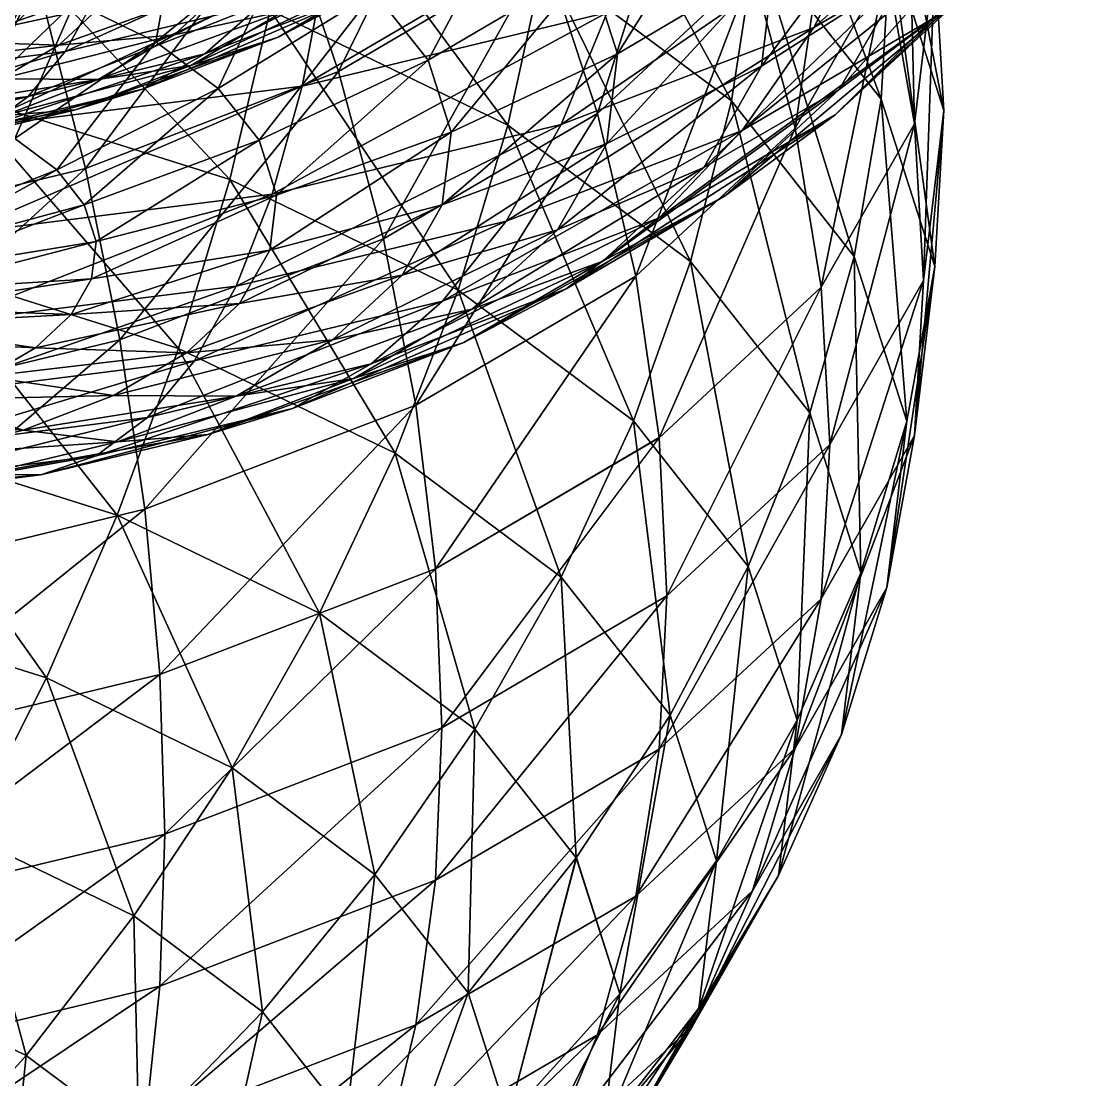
# Model space of a CAD drawing. Header units: metres. Extents: x -186 to 203, y -200 to 189.
# Drawn here: x 97.3 to 173.4, y -145.2 to -69.7 of the extents above; entities that cross this region are included whole.
import ezdxf

# ---------------------------------------------------------------- set-up
doc = ezdxf.new("R2010")
doc.units = ezdxf.units.M

msp = doc.modelspace()

# ---------------------------------------------------------------- linework, layer by layer
for points in [[(158.54153, -75.27617, -566.7114), (150.23389, -52.73645, -551.852), (149.64133, -63.986443, -546.0457), (149.64143, -63.986343, -546.0456)], [(158.54153, -75.27617, -566.7114), (159.1831, -64.08836, -572.63153), (150.23389, -52.73645, -551.852), (150.234, -52.73635, -551.85187)], [(153.72917, -70.17055, -757.24335), (157.98651, -61.80892, -766.7129), (173.39113, -52.78441, -750.1936), (173.39124, -52.78431, -750.1935)], [(153.72917, -70.17055, -757.24335), (173.39113, -52.78441, -750.1936), (168.33247, -61.615463, -741.5834), (168.33258, -61.615364, -741.58325)], [(163.01381, -76.08425, -594.58984), (162.35126, -64.99217, -600.6851), (158.54153, -53.061996, -578.8471), (158.54164, -53.061897, -578.847)], [(163.01381, -76.08425, -594.58984), (158.54153, -53.061996, -578.8471), (159.1831, -64.08836, -572.63153), (159.18321, -64.088264, -572.6314)], [(119.87788, -73.295204, -692.208), (115.83038, -61.424522, -694.033), (129.71387, -53.291138, -679.14496), (129.71397, -53.29104, -679.14484)], [(119.87788, -73.295204, -692.208), (129.71387, -53.291138, -679.14496), (134.52316, -64.71552, -676.503), (134.52327, -64.71542, -676.50287)], [(147.87018, -75.39897, -540.8263), (136.03963, -53.83058, -527.45557), (134.49243, -65.410324, -522.5422), (134.49254, -65.410225, -522.54205)], [(147.87018, -75.39897, -540.8263), (149.64133, -63.986443, -546.0457), (136.03963, -53.83058, -527.45557), (136.03973, -53.830482, -527.45544)], [(160.90396, -77.04138, -622.7411), (158.94739, -65.90245, -628.46136), (160.37083, -54.05162, -606.76855), (160.37094, -54.05152, -606.76843)], [(160.90396, -77.04138, -622.7411), (160.37083, -54.05162, -606.76855), (162.35126, -64.99217, -600.6851), (162.35136, -64.99207, -600.685)], [(138.3195, -76.29447, -673.01855), (134.52316, -64.71552, -676.503), (145.12769, -54.863518, -658.469), (145.12779, -54.86342, -658.4689)], [(138.3195, -76.29447, -673.01855), (145.12769, -54.863518, -658.469), (149.35947, -66.03793, -654.2441), (149.35957, -66.037834, -654.24396)], [(152.41571, -77.35243, -649.4204), (149.35947, -66.03793, -654.2441), (155.71024, -54.905075, -633.8655), (155.71034, -54.904976, -633.86536)], [(152.41571, -77.35243, -649.4204), (155.71024, -54.905075, -633.8655), (158.94739, -65.90245, -628.46136), (158.9475, -65.90235, -628.46124)], [(79.13965, -72.71924, -714.7079), (94.99356, -55.88363, -706.06116), (98.72308, -67.99629, -706.06256), (98.72318, -67.99619, -706.06244)], [(131.93259, -77.13703, -518.4731), (117.07525, -56.97342, -507.09854), (114.997795, -68.93381, -503.45718), (114.997894, -68.93371, -503.4571)], [(131.93259, -77.13703, -518.4731), (134.49243, -65.410324, -522.5422), (117.07525, -56.97342, -507.09854), (117.07535, -56.97332, -507.09845)], [(95.97917, -71.89639, -582.77155), (98.918495, -65.31778, -586.91364), (99.8261, -57.76157, -573.0821), (99.8262, -57.76147, -573.082)], [(95.97917, -71.89639, -582.77155), (99.8261, -57.76157, -573.0821), (96.850975, -64.638214, -569.48553), (96.851074, -64.638115, -569.4854)], [(150.01833, -72.92259, -680.19073), (160.24237, -66.36248, -685.68146), (161.2666, -57.83525, -670.0725), (161.26671, -57.83515, -670.0724)], [(150.01833, -72.92259, -680.19073), (161.2666, -57.83525, -670.0725), (150.91806, -65.432014, -666.4793), (150.91817, -65.431915, -666.4792)], [(94.75383, -72.6184, -600.27734), (96.75804, -65.947754, -604.81177), (101.04133, -58.43917, -591.0674), (101.04143, -58.43907, -591.06726)], [(94.75383, -72.6184, -600.27734), (101.04133, -58.43917, -591.0674), (98.918495, -65.31778, -586.91364), (98.918594, -65.31768, -586.9135)], [(139.75027, -72.05662, -663.46136), (148.54968, -58.015434, -652.9034), (137.73561, -65.7477, -651.91296), (137.73572, -65.747604, -651.91284)], [(139.75027, -72.05662, -663.46136), (150.91806, -65.432014, -666.4793), (148.54968, -58.015434, -652.9034), (148.54979, -58.015335, -652.90326)], [(89.31211, -72.865295, -617.47424), (90.39884, -66.00357, -622.03613), (97.969406, -58.970222, -609.1617), (97.969505, -58.970123, -609.16156)], [(89.31211, -72.865295, -617.47424), (97.969406, -58.970222, -609.1617), (96.75804, -65.947754, -604.81177), (96.75814, -65.947655, -604.81165)], [(92.640465, -71.815994, -616.56635), (96.156006, -65.97421, -621.3193), (100.15642, -58.961548, -608.48267), (100.15652, -58.96145, -608.48254)], [(92.640465, -71.815994, -616.56635), (100.15642, -58.961548, -608.48267), (96.43278, -65.1681, -604.39746), (96.43288, -65.168, -604.39734)], [(155.54251, -74.60127, -700.76245), (164.32524, -67.97017, -708.28613), (169.54495, -58.820053, -691.537), (169.54506, -58.819954, -691.53687)], [(155.54251, -74.60127, -700.76245), (169.54495, -58.820053, -691.537), (160.24237, -66.36248, -685.68146), (160.24248, -66.36238, -685.68134)], [(89.20185, -72.43489, -633.14545), (91.691376, -66.40951, -638.30023), (98.931076, -59.683556, -625.98846), (98.931175, -59.683456, -625.98834)], [(89.20185, -72.43489, -633.14545), (98.931076, -59.683556, -625.98846), (96.156006, -65.97421, -621.3193), (96.156105, -65.97411, -621.31915)], [(106.85452, -71.2024, -639.30927), (108.94881, -59.588745, -628.0154), (101.06679, -68.39882, -634.1773), (101.06689, -68.39872, -634.1772)], [(106.85452, -71.2024, -639.30927), (116.56677, -63.2789, -634.77014), (108.94881, -59.588745, -628.0154), (108.948906, -59.588646, -628.01526)], [(117.27583, -74.34111, -789.6529), (118.96484, -65.561646, -799.5414), (141.58612, -60.10607, -789.55505), (141.58623, -60.105972, -789.55493)], [(117.27583, -74.34111, -789.6529), (141.58612, -60.10607, -789.55505), (139.0049, -69.100716, -780.0604), (139.005, -69.10062, -780.0603)], [(126.24667, -72.504395, -651.6573), (133.029, -59.77746, -640.9845), (122.41797, -67.647766, -642.7673), (122.41807, -67.64767, -642.76715)], [(126.24667, -72.504395, -651.6573), (137.73561, -65.7477, -651.91296), (133.029, -59.77746, -640.9845), (133.02911, -59.77736, -640.9844)], [(155.2515, -76.400024, -723.7169), (162.26376, -69.516174, -732.72546), (172.14183, -60.33909, -715.92694), (172.14194, -60.33899, -715.9268)], [(155.2515, -76.400024, -723.7169), (172.14183, -60.33909, -715.92694), (164.32524, -67.97017, -708.28613), (164.32535, -67.97007, -708.286)], [(101.83188, -80.22757, -704.89764), (98.72308, -67.99629, -706.06256), (115.83038, -61.424522, -694.033), (115.83048, -61.424423, -694.0329)], [(101.83188, -80.22757, -704.89764), (115.83038, -61.424522, -694.033), (119.87788, -73.295204, -692.208), (119.877975, -73.295105, -692.2079)], [(148.62177, -77.508095, -747.35455), (153.72917, -70.17055, -757.24335), (168.33247, -61.615463, -741.5834), (168.33258, -61.615364, -741.58325)], [(148.62177, -77.508095, -747.35455), (168.33247, -61.615463, -741.5834), (162.26376, -69.516174, -732.72546), (162.26387, -69.516075, -732.72534)], [(135.73492, -77.083046, -769.8966), (139.0049, -69.100716, -780.0604), (157.98651, -61.80892, -766.7129), (157.98662, -61.808823, -766.71277)], [(135.73492, -77.083046, -769.8966), (157.98651, -61.80892, -766.7129), (153.72917, -70.17055, -757.24335), (153.72928, -70.17045, -757.2432)], [(86.25153, -69.73932, -621.9874), (87.120804, -64.69917, -631.2108), (104.765495, -62.47924, -627.1473), (104.765594, -62.47914, -627.14716)], [(86.25153, -69.73932, -621.9874), (104.765495, -62.47924, -627.1473), (102.73471, -67.66553, -618.1914), (102.73481, -67.66543, -618.1913)], [(112.12132, -81.002525, -500.86923), (94.87558, -62.597855, -491.8593), (92.79275, -74.91647, -489.7288), (92.79285, -74.916374, -489.7287)], [(112.12132, -81.002525, -500.86923), (114.997795, -68.93381, -503.45718), (94.87558, -62.597855, -491.8593), (94.87568, -62.597755, -491.85922)], [(115.57666, -70.85181, -577.5287), (121.34228, -67.82, -585.82306), (130.2688, -62.59056, -576.2506), (130.2689, -62.59046, -576.2505)], [(115.57666, -70.85181, -577.5287), (130.2688, -62.59056, -576.2506), (123.418, -66.2581, -569.12), (123.4181, -66.258, -569.1199)], [(111.29995, -74.52163, -645.3851), (116.56677, -63.2789, -634.77014), (106.85452, -71.2024, -639.30927), (106.85462, -71.2023, -639.30914)], [(110.34297, -72.04539, -593.55756), (114.37231, -68.50932, -602.64), (126.588264, -63.81656, -594.0499), (126.58836, -63.81646, -594.0498)], [(110.34297, -72.04539, -593.55756), (126.588264, -63.81656, -594.0499), (121.34228, -67.82, -585.82306), (121.34238, -67.8199, -585.82294)], [(111.29995, -74.52163, -645.3851), (122.41797, -67.647766, -642.7673), (116.56677, -63.2789, -634.77014), (116.56687, -63.2788, -634.77)], [(100.38818, -71.881874, -608.8134), (102.73471, -67.66553, -618.1914), (117.95838, -63.994034, -611.47076), (117.95848, -63.993935, -611.47064)], [(100.38818, -71.881874, -608.8134), (117.95838, -63.994034, -611.47076), (114.37231, -68.50932, -602.64), (114.372406, -68.509224, -602.6399)], [(108.17033, -70.699814, -555.2823), (116.02485, -68.971085, -562.1049), (120.85471, -64.48397, -553.8913), (120.85481, -64.48387, -553.8912)], [(108.17033, -70.699814, -555.2823), (120.85471, -64.48397, -553.8913), (112.09929, -67.04966, -548.6007), (112.09939, -67.04956, -548.6006)], [(156.62384, -86.50282, -561.15173), (149.64133, -63.986443, -546.0457), (147.87018, -75.39897, -540.8263), (147.87029, -75.39887, -540.8262)], [(156.62384, -86.50282, -561.15173), (158.54153, -75.27617, -566.7114), (149.64133, -63.986443, -546.0457), (149.64143, -63.986343, -546.0456)], [(162.35126, -87.206345, -588.5495), (159.1831, -64.08836, -572.63153), (158.54153, -75.27617, -566.7114), (158.54164, -75.27607, -566.7113)], [(162.35126, -87.206345, -588.5495), (163.01381, -76.08425, -594.58984), (159.1831, -64.08836, -572.63153), (159.18321, -64.088264, -572.6314)], [(91.97876, -78.90906, -595.60815), (94.75383, -72.6184, -600.27734), (98.918495, -65.31778, -586.91364), (98.918594, -65.31768, -586.9135)], [(91.97876, -78.90906, -595.60815), (98.918495, -65.31778, -586.91364), (95.97917, -71.89639, -582.77155), (95.97927, -71.89629, -582.7714)], [(123.07286, -85.22644, -689.3684), (119.87788, -73.295204, -692.208), (134.52316, -64.71552, -676.503), (134.52327, -64.71542, -676.50287)], [(123.07286, -85.22644, -689.3684), (134.52316, -64.71552, -676.503), (138.3195, -76.29447, -673.01855), (138.31961, -76.29437, -673.01843)], [(144.93982, -86.84903, -536.2508), (134.49243, -65.410324, -522.5422), (131.93259, -77.13703, -518.4731), (131.9327, -77.13693, -518.47296)], [(144.93982, -86.84903, -536.2508), (147.87018, -75.39897, -540.8263), (134.49243, -65.410324, -522.5422), (134.49254, -65.410225, -522.54205)], [(138.98491, -78.42849, -675.125), (150.01833, -72.92259, -680.19073), (150.91806, -65.432014, -666.4793), (150.91817, -65.431915, -666.4792)], [(138.98491, -78.42849, -675.125), (150.91806, -65.432014, -666.4793), (139.75027, -72.05662, -663.46136), (139.75038, -72.05652, -663.46124)], [(161.55856, -88.19984, -616.7673), (160.90396, -77.04138, -622.7411), (162.35126, -64.99217, -600.6851), (162.35136, -64.99207, -600.685)], [(161.55856, -88.19984, -616.7673), (162.35126, -64.99217, -600.6851), (163.01381, -76.08425, -594.58984), (163.01392, -76.08415, -594.5897)], [(93.74904, -77.30109, -795.0711), (94.47202, -68.64316, -805.18207), (118.96484, -65.561646, -799.5414), (118.96494, -65.56155, -799.54126)], [(93.74904, -77.30109, -795.0711), (118.96484, -65.561646, -799.5414), (117.27583, -74.34111, -789.6529), (117.27593, -74.34101, -789.6528)], [(127.88554, -77.63653, -661.05164), (137.73561, -65.7477, -651.91296), (126.24667, -72.504395, -651.6573), (126.24677, -72.504295, -651.65717)], [(127.88554, -77.63653, -661.05164), (139.75027, -72.05662, -663.46136), (137.73561, -65.7477, -651.91296), (137.73572, -65.747604, -651.91284)], [(141.06126, -87.90112, -668.7297), (138.3195, -76.29447, -673.01855), (149.35947, -66.03793, -654.2441), (149.35957, -66.037834, -654.24396)], [(141.06126, -87.90112, -668.7297), (149.35947, -66.03793, -654.2441), (152.41571, -77.35243, -649.4204), (152.41582, -77.35233, -649.4203)], [(154.26294, -88.68304, -644.05096), (152.41571, -77.35243, -649.4204), (158.94739, -65.90245, -628.46136), (158.9475, -65.90235, -628.46124)], [(154.26294, -88.68304, -644.05096), (158.94739, -65.90245, -628.46136), (160.90396, -77.04138, -622.7411), (160.90407, -77.04128, -622.74097)], [(92.91167, -76.20427, -641.2684), (101.06679, -68.39882, -634.1773), (94.1897, -66.233406, -630.21356), (94.1898, -66.23331, -630.21344)], [(109.354614, -72.87872, -569.2578), (115.57666, -70.85181, -577.5287), (123.418, -66.2581, -569.12), (123.4181, -66.258, -569.1199)], [(109.354614, -72.87872, -569.2578), (123.418, -66.2581, -569.12), (116.02485, -68.971085, -562.1049), (116.02495, -68.970985, -562.1048)], [(145.88983, -80.159805, -693.43835), (155.54251, -74.60127, -700.76245), (160.24237, -66.36248, -685.68146), (160.24248, -66.36238, -685.68134)], [(145.88983, -80.159805, -693.43835), (160.24237, -66.36248, -685.68146), (150.01833, -72.92259, -680.19073), (150.01843, -72.92249, -680.1906)], [(85.24711, -73.78682, -612.30035), (86.25153, -69.73932, -621.9874), (102.73471, -67.66553, -618.1914), (102.73481, -67.66543, -618.1913)], [(85.24711, -73.78682, -612.30035), (102.73471, -67.66553, -618.1914), (100.38818, -71.881874, -608.8134), (100.38828, -71.881775, -608.8133)], [(99.94052, -71.42534, -548.72687), (108.17033, -70.699814, -555.2823), (112.09929, -67.04966, -548.6007), (112.09939, -67.04956, -548.6006)], [(99.94052, -71.42534, -548.72687), (112.09929, -67.04966, -548.6007), (102.92554, -68.652145, -543.6506), (102.92564, -68.65205, -543.65045)], [(114.20879, -78.21144, -652.1392), (122.41797, -67.647766, -642.7673), (111.29995, -74.52163, -645.3851), (111.30005, -74.52153, -645.38495)], [(114.20879, -78.21144, -652.1392), (126.24667, -72.504395, -651.6573), (122.41797, -67.647766, -642.7673), (122.41807, -67.64767, -642.76715)], [(81.17387, -85.20967, -714.0173), (79.13965, -72.71924, -714.7079), (98.72308, -67.99629, -706.06256), (98.72318, -67.99619, -706.06244)], [(98.72308, -67.99629, -706.06256), (98.72308, -67.99629, -706.06256), (79.13965, -72.71924, -714.7079), (79.13975, -72.71914, -714.70776)], [(81.17387, -85.20967, -714.0173), (98.72308, -67.99629, -706.06256), (101.83188, -80.22757, -704.89764), (101.83198, -80.22747, -704.8975)], [(96.80575, -78.090576, -644.7212), (101.06679, -68.39882, -634.1773), (92.91167, -76.20427, -641.2684), (92.911766, -76.20417, -641.26825)], [(96.80575, -78.090576, -644.7212), (106.85452, -71.2024, -639.30927), (101.06679, -68.39882, -634.1773), (101.06689, -68.39872, -634.1772)], [(105.914536, -74.563515, -584.32294), (110.34297, -72.04539, -593.55756), (121.34228, -67.82, -585.82306), (121.34238, -67.8199, -585.82294)], [(105.914536, -74.563515, -584.32294), (121.34228, -67.82, -585.82306), (115.57666, -70.85181, -577.5287), (115.57676, -70.85171, -577.52856)], [(147.37247, -82.19156, -714.6564), (155.2515, -76.400024, -723.7169), (164.32524, -67.97017, -708.28613), (164.32535, -67.97007, -708.286)], [(147.37247, -82.19156, -714.6564), (164.32524, -67.97017, -708.28613), (155.54251, -74.60127, -700.76245), (155.54262, -74.60117, -700.7623)], [(91.42556, -71.1397, -542.5104), (99.94052, -71.42534, -548.72687), (102.92554, -68.652145, -543.6506), (102.92564, -68.65205, -543.65045)], [(91.42556, -71.1397, -542.5104), (102.92554, -68.652145, -543.6506), (93.43393, -69.27385, -539.095), (93.43403, -69.27375, -539.09485)], [(97.75162, -75.08204, -599.1161), (100.38818, -71.881874, -608.8134), (114.37231, -68.50932, -602.64), (114.372406, -68.509224, -602.6399)], [(97.75162, -75.08204, -599.1161), (114.37231, -68.50932, -602.64), (110.34297, -72.04539, -593.55756), (110.34307, -72.04529, -593.55743)], [(114.37231, -68.50932, -602.64), (114.37231, -68.50932, -602.64), (100.38818, -71.881874, -608.8134), (100.38828, -71.881775, -608.8133)], [(102.74427, -73.87858, -561.10095), (109.354614, -72.87872, -569.2578), (116.02485, -68.971085, -562.1049), (116.02495, -68.970985, -562.1048)], [(102.74427, -73.87858, -561.10095), (116.02485, -68.971085, -562.1049), (108.17033, -70.699814, -555.2823), (108.170425, -70.699715, -555.28217)], [(128.38817, -88.88221, -515.2929), (114.997795, -68.93381, -503.45718), (112.12132, -81.002525, -500.86923), (112.12142, -81.002426, -500.86914)], [(128.38817, -88.88221, -515.2929), (131.93259, -77.13703, -518.4731), (114.997795, -68.93381, -503.45718), (114.997894, -68.93371, -503.4571)], [(115.13614, -82.05085, -778.9901), (117.27583, -74.34111, -789.6529), (139.0049, -69.100716, -780.0604), (139.005, -69.10062, -780.0603)], [(115.13614, -82.05085, -778.9901), (139.0049, -69.100716, -780.0604), (135.73492, -77.083046, -769.8966), (135.73503, -77.08295, -769.8965)], [(139.0049, -69.100716, -780.0604), (139.0049, -69.100716, -780.0604), (117.27583, -74.34111, -789.6529), (117.27593, -74.34101, -789.6528)], [(142.72025, -83.74123, -737.15485), (148.62177, -77.508095, -747.35455), (162.26376, -69.516174, -732.72546), (162.26387, -69.516075, -732.72534)], [(142.72025, -83.74123, -737.15485), (162.26376, -69.516174, -732.72546), (155.2515, -76.400024, -723.7169), (155.2516, -76.399925, -723.7168)], [(95.818085, -73.84039, -553.1476), (102.74427, -73.87858, -561.10095), (108.17033, -70.699814, -555.2823), (108.170425, -70.699715, -555.28217)], [(95.818085, -73.84039, -553.1476), (108.17033, -70.699814, -555.2823), (99.94052, -71.42534, -548.72687), (99.94062, -71.42524, -548.72675)], [(131.81203, -83.96556, -759.17487), (135.73492, -77.083046, -769.8966), (153.72917, -70.17055, -757.24335), (153.72928, -70.17045, -757.2432)], [(131.81203, -83.96556, -759.17487), (153.72917, -70.17055, -757.24335), (148.62177, -77.508095, -747.35455), (148.62187, -77.507996, -747.35443)], [(88.65192, -72.76459, -545.48474), (99.94052, -71.42534, -548.72687), (91.42556, -71.1397, -542.5104), (91.42566, -71.1396, -542.51025)], [(88.65192, -72.76459, -545.48474), (95.818085, -73.84039, -553.1476), (99.94052, -71.42534, -548.72687), (99.94062, -71.42524, -548.72675)], [(99.79671, -80.32381, -648.8091), (106.85452, -71.2024, -639.30927), (96.80575, -78.090576, -644.7212), (96.80585, -78.09048, -644.72107)], [(99.79671, -80.32381, -648.8091), (111.29995, -74.52163, -645.3851), (106.85452, -71.2024, -639.30927), (106.85462, -71.2023, -639.30914)], [(101.13551, -76.036095, -575.03735), (105.914536, -74.563515, -584.32294), (115.57666, -70.85181, -577.5287), (115.57676, -70.85171, -577.52856)], [(101.13551, -76.036095, -575.03735), (115.57666, -70.85181, -577.5287), (109.354614, -72.87872, -569.2578), (109.35471, -72.878624, -569.2577)], [(84.11852, -76.79726, -602.2558), (85.24711, -73.78682, -612.30035), (100.38818, -71.881874, -608.8134), (100.38828, -71.881775, -608.8133)], [(84.11852, -76.79726, -602.2558), (100.38818, -71.881874, -608.8134), (97.75162, -75.08204, -599.1161), (97.75172, -75.08194, -599.11597)], [(94.85388, -77.23101, -589.20575), (97.75162, -75.08204, -599.1161), (110.34297, -72.04539, -593.55756), (110.34307, -72.04529, -593.55743)], [(94.85388, -77.23101, -589.20575), (110.34297, -72.04539, -593.55756), (105.914536, -74.563515, -584.32294), (105.914635, -74.563416, -584.3228)], [(110.34297, -72.04539, -593.55756), (110.34297, -72.04539, -593.55756), (97.75162, -75.08204, -599.1161), (97.75172, -75.08194, -599.11597)], [(127.26295, -82.81987, -670.5397), (138.98491, -78.42849, -675.125), (139.75027, -72.05662, -663.46136), (139.75038, -72.05652, -663.46124)], [(127.26295, -82.81987, -670.5397), (139.75027, -72.05662, -663.46136), (127.88554, -77.63653, -661.05164), (127.885635, -77.63643, -661.0515)], [(96.05825, -76.447014, -565.8024), (101.13551, -76.036095, -575.03735), (109.354614, -72.87872, -569.2578), (109.35471, -72.878624, -569.2577)], [(96.05825, -76.447014, -565.8024), (109.354614, -72.87872, -569.2578), (102.74427, -73.87858, -561.10095), (102.74437, -73.87848, -561.1008)], [(115.45392, -82.11057, -659.2765), (126.24667, -72.504395, -651.6573), (114.20879, -78.21144, -652.1392), (114.20889, -78.21134, -652.1391)], [(115.45392, -82.11057, -659.2765), (127.88554, -77.63653, -661.05164), (126.24667, -72.504395, -651.6573), (126.24677, -72.504295, -651.65717)], [(135.473, -84.58484, -686.3941), (145.88983, -80.159805, -693.43835), (150.01833, -72.92259, -680.19073), (150.01843, -72.92249, -680.1906)], [(135.473, -84.58484, -686.3941), (150.01833, -72.92259, -680.19073), (138.98491, -78.42849, -675.125), (138.98502, -78.42839, -675.1249)], [(104.28587, -92.44347, -702.57904), (101.83188, -80.22757, -704.89764), (119.87788, -73.295204, -692.208), (119.877975, -73.295105, -692.2079)], [(104.28587, -92.44347, -702.57904), (119.87788, -73.295204, -692.208), (123.07286, -85.22644, -689.3684), (123.07296, -85.22634, -689.3683)], [(90.7384, -75.791756, -556.71954), (102.74427, -73.87858, -561.10095), (95.818085, -73.84039, -553.1476), (95.818184, -73.840294, -553.14746)], [(90.7384, -75.791756, -556.71954), (96.05825, -76.447014, -565.8024), (102.74427, -73.87858, -561.10095), (102.74437, -73.87848, -561.1008)], [(91.72676, -78.30521, -579.1909), (94.85388, -77.23101, -589.20575), (105.914536, -74.563515, -584.32294), (105.914635, -74.563416, -584.3228)], [(91.72676, -78.30521, -579.1909), (105.914536, -74.563515, -584.32294), (101.13551, -76.036095, -575.03735), (101.13561, -76.035995, -575.03723)], [(92.833145, -84.85685, -784.12646), (93.74904, -77.30109, -795.0711), (117.27583, -74.34111, -789.6529), (117.27593, -74.34101, -789.6528)], [(92.833145, -84.85685, -784.12646), (117.27583, -74.34111, -789.6529), (115.13614, -82.05085, -778.9901), (115.13624, -82.05075, -778.99)], [(105.914536, -74.563515, -584.32294), (105.914536, -74.563515, -584.32294), (94.85388, -77.23101, -589.20575), (94.85398, -77.23091, -589.2056)], [(101.753815, -82.806366, -653.3534), (111.29995, -74.52163, -645.3851), (99.79671, -80.32381, -648.8091), (99.79681, -80.32371, -648.80896)], [(101.753815, -82.806366, -653.3534), (114.20879, -78.21144, -652.1392), (111.29995, -74.52163, -645.3851), (111.30005, -74.52153, -645.38495)], [(82.87816, -78.73771, -591.96375), (84.11852, -76.79726, -602.2558), (97.75162, -75.08204, -599.1161), (97.75172, -75.08194, -599.11597)], [(82.87816, -78.73771, -591.96375), (97.75162, -75.08204, -599.1161), (94.85388, -77.23101, -589.20575), (94.85398, -77.23091, -589.2056)], [(108.47729, -93.047386, -499.36304), (92.79275, -74.91647, -489.7288), (90.154144, -87.277916, -488.80206), (90.15424, -87.27782, -488.80197)], [(108.47729, -93.047386, -499.36304), (112.12132, -81.002525, -500.86923), (92.79275, -74.91647, -489.7288), (92.79285, -74.916374, -489.7287)], [(138.71301, -86.827354, -705.64325), (147.37247, -82.19156, -714.6564), (155.54251, -74.60127, -700.76245), (155.54262, -74.60117, -700.7623)], [(138.71301, -86.827354, -705.64325), (155.54251, -74.60127, -700.76245), (145.88983, -80.159805, -693.43835), (145.88994, -80.159706, -693.43823)], [(160.37083, -98.23657, -582.63025), (158.54153, -75.27617, -566.7114), (156.62384, -86.50282, -561.15173), (156.62395, -86.50272, -561.1516)], [(160.37083, -98.23657, -582.63025), (162.35126, -87.206345, -588.5495), (158.54153, -75.27617, -566.7114), (158.54164, -75.27607, -566.7113)], [(88.404495, -78.29287, -569.1813), (91.72676, -78.30521, -579.1909), (101.13551, -76.036095, -575.03735), (101.13561, -76.035995, -575.03723)], [(88.404495, -78.29287, -569.1813), (101.13551, -76.036095, -575.03735), (96.05825, -76.447014, -565.8024), (96.05835, -76.446915, -565.8023)], [(101.13551, -76.036095, -575.03735), (101.13551, -76.036095, -575.03735), (91.72676, -78.30521, -579.1909), (91.72686, -78.30511, -579.1908)], [(153.45105, -97.64535, -556.0133), (147.87018, -75.39897, -540.8263), (144.93982, -86.84903, -536.2508), (144.93993, -86.84893, -536.2507)], [(153.45105, -97.64535, -556.0133), (156.62384, -86.50282, -561.15173), (147.87018, -75.39897, -540.8263), (147.87029, -75.39887, -540.8262)], [(160.90396, -99.255554, -610.6054), (161.55856, -88.19984, -616.7673), (163.01381, -76.08425, -594.58984), (163.01392, -76.08415, -594.5897)], [(160.90396, -99.255554, -610.6054), (163.01381, -76.08425, -594.58984), (162.35126, -87.206345, -588.5495), (162.35136, -87.206245, -588.5494)], [(125.380325, -97.087524, -685.5453), (123.07286, -85.22644, -689.3684), (138.3195, -76.29447, -673.01855), (138.31961, -76.29437, -673.01843)], [(125.380325, -97.087524, -685.5453), (138.3195, -76.29447, -673.01855), (141.06126, -87.90112, -668.7297), (141.06137, -87.901024, -668.72955)], [(136.0893, -88.801605, -726.756), (142.72025, -83.74123, -737.15485), (155.2515, -76.400024, -723.7169), (155.2516, -76.399925, -723.7168)], [(136.0893, -88.801605, -726.756), (155.2515, -76.400024, -723.7169), (147.37247, -82.19156, -714.6564), (147.37257, -82.19146, -714.65625)], [(112.56922, -88.606346, -767.6698), (115.13614, -82.05085, -778.9901), (135.73492, -77.083046, -769.8966), (135.73503, -77.08295, -769.8965)], [(112.56922, -88.606346, -767.6698), (135.73492, -77.083046, -769.8966), (131.81203, -83.96556, -759.17487), (131.81213, -83.96546, -759.17474)], [(114.9809, -86.0486, -666.48505), (127.26295, -82.81987, -670.5397), (127.88554, -77.63653, -661.05164), (127.885635, -77.63643, -661.0515)], [(114.9809, -86.0486, -666.48505), (127.88554, -77.63653, -661.05164), (115.45392, -82.11057, -659.2765), (115.45402, -82.11047, -659.27637)], [(135.73492, -77.083046, -769.8966), (135.73492, -77.083046, -769.8966), (115.13614, -82.05085, -778.9901), (115.13624, -82.05075, -778.99)], [(127.279205, -89.672905, -748.0127), (131.81203, -83.96556, -759.17487), (148.62177, -77.508095, -747.35455), (148.62187, -77.507996, -747.35443)], [(127.279205, -89.672905, -748.0127), (148.62177, -77.508095, -747.35455), (142.72025, -83.74123, -737.15485), (142.72035, -83.74113, -737.1547)], [(140.88239, -98.21115, -532.3694), (131.93259, -77.13703, -518.4731), (128.38817, -88.88221, -515.2929), (128.38828, -88.88211, -515.2928)], [(140.88239, -98.21115, -532.3694), (144.93982, -86.84903, -536.2508), (131.93259, -77.13703, -518.4731), (131.9327, -77.13693, -518.47296)], [(142.71844, -99.408325, -663.6835), (141.06126, -87.90112, -668.7297), (152.41571, -77.35243, -649.4204), (152.41582, -77.35233, -649.4203)], [(142.71844, -99.408325, -663.6835), (152.41571, -77.35243, -649.4204), (154.26294, -88.68304, -644.05096), (154.26305, -88.68294, -644.05084)], [(154.88095, -99.90562, -638.1946), (154.26294, -88.68304, -644.05096), (160.90396, -77.04138, -622.7411), (160.90407, -77.04128, -622.74097)], [(154.88095, -99.90562, -638.1946), (160.90396, -77.04138, -622.7411), (161.55856, -88.19984, -616.7673), (161.55867, -88.19974, -616.76715)], [(88.03431, -84.99067, -653.00195), (99.79671, -80.32381, -648.8091), (96.80575, -78.090576, -644.7212), (96.80585, -78.09048, -644.72107)], [(102.59156, -85.429756, -658.1555), (114.20879, -78.21144, -652.1392), (101.753815, -82.806366, -653.3534), (101.753914, -82.80627, -653.3533)], [(102.59156, -85.429756, -658.1555), (115.45392, -82.11057, -659.2765), (114.20879, -78.21144, -652.1392), (114.20889, -78.21134, -652.1391)], [(124.406105, -87.827896, -679.7068), (135.473, -84.58484, -686.3941), (138.98491, -78.42849, -675.125), (138.98502, -78.42839, -675.1249)], [(124.406105, -87.827896, -679.7068), (138.98491, -78.42849, -675.125), (127.26295, -82.81987, -670.5397), (127.26305, -82.81977, -670.53955)], [(82.779625, -97.63013, -712.0732), (81.17387, -85.20967, -714.0173), (101.83188, -80.22757, -704.89764), (101.83198, -80.22747, -704.8975)], [(101.83188, -80.22757, -704.89764), (101.83188, -80.22757, -704.89764), (81.17387, -85.20967, -714.0173), (81.173965, -85.20957, -714.01715)], [(82.779625, -97.63013, -712.0732), (101.83188, -80.22757, -704.89764), (104.28587, -92.44347, -702.57904), (104.28597, -92.44337, -702.5789)], [(89.01826, -86.238785, -655.2866), (99.79671, -80.32381, -648.8091), (88.03431, -84.99067, -653.00195), (88.03441, -84.99057, -653.00183)], [(89.01826, -86.238785, -655.2866), (101.753815, -82.806366, -653.3534), (99.79671, -80.32381, -648.8091), (99.79681, -80.32371, -648.80896)], [(129.36804, -90.256584, -696.7762), (138.71301, -86.827354, -705.64325), (145.88983, -80.159805, -693.43835), (145.88994, -80.159706, -693.43823)], [(129.36804, -90.256584, -696.7762), (145.88983, -80.159805, -693.43835), (135.473, -84.58484, -686.3941), (135.47311, -84.58474, -686.394)], [(123.89799, -100.51719, -513.0364), (112.12132, -81.002525, -500.86923), (108.47729, -93.047386, -499.36304), (108.47739, -93.04729, -499.36295)], [(123.89799, -100.51719, -513.0364), (128.38817, -88.88221, -515.2929), (112.12132, -81.002525, -500.86923), (112.12142, -81.002426, -500.86914)], [(91.73438, -91.22764, -772.468), (92.833145, -84.85685, -784.12646), (115.13614, -82.05085, -778.9901), (115.13624, -82.05075, -778.99)], [(91.73438, -91.22764, -772.468), (115.13614, -82.05085, -778.9901), (112.56922, -88.606346, -767.6698), (112.56932, -88.60625, -767.6697)], [(102.27331, -88.07933, -663.0055), (114.9809, -86.0486, -666.48505), (115.45392, -82.11057, -659.2765), (115.45402, -82.11047, -659.27637)], [(102.27331, -88.07933, -663.0055), (115.45392, -82.11057, -659.2765), (102.59156, -85.429756, -658.1555), (102.59166, -85.42966, -658.1554)], [(128.80151, -92.63382, -716.2719), (136.0893, -88.801605, -726.756), (147.37247, -82.19156, -714.6564), (147.37257, -82.19146, -714.65625)], [(128.80151, -92.63382, -716.2719), (147.37247, -82.19156, -714.6564), (138.71301, -86.827354, -705.64325), (138.71312, -86.827255, -705.6431)], [(89.43944, -87.55772, -657.70087), (101.753815, -82.806366, -653.3534), (89.01826, -86.238785, -655.2866), (89.01836, -86.238686, -655.2865)], [(89.43944, -87.55772, -657.70087), (102.59156, -85.429756, -658.1555), (101.753815, -82.806366, -653.3534), (101.753914, -82.80627, -653.3533)], [(112.810425, -89.85343, -673.4497), (124.406105, -87.827896, -679.7068), (127.26295, -82.81987, -670.5397), (127.26305, -82.81977, -670.53955)], [(112.810425, -89.85343, -673.4497), (127.26295, -82.81987, -670.5397), (114.9809, -86.0486, -666.48505), (114.981, -86.0485, -666.4849)], [(109.603195, -93.93584, -755.816), (112.56922, -88.606346, -767.6698), (131.81203, -83.96556, -759.17487), (131.81213, -83.96546, -759.17474)], [(109.603195, -93.93584, -755.816), (131.81203, -83.96556, -759.17487), (127.279205, -89.672905, -748.0127), (127.279305, -89.672806, -748.0126)], [(131.81203, -83.96556, -759.17487), (131.81203, -83.96556, -759.17487), (112.56922, -88.606346, -767.6698), (112.56932, -88.60625, -767.6697)], [(122.18611, -94.14252, -736.5325), (127.279205, -89.672905, -748.0127), (142.72025, -83.74123, -737.15485), (142.72035, -83.74113, -737.1547)], [(122.18611, -94.14252, -736.5325), (142.72025, -83.74123, -737.15485), (136.0893, -88.801605, -726.756), (136.0894, -88.801506, -726.75586)], [(106.05818, -104.510124, -699.13226), (104.28587, -92.44347, -702.57904), (123.07286, -85.22644, -689.3684), (123.07296, -85.22634, -689.3683)], [(106.05818, -104.510124, -699.13226), (123.07286, -85.22644, -689.3684), (125.380325, -97.087524, -685.5453), (125.380424, -97.087425, -685.54517)], [(119.43987, -92.4417, -688.1523), (129.36804, -90.256584, -696.7762), (135.473, -84.58484, -686.3941), (135.47311, -84.58474, -686.394)], [(119.43987, -92.4417, -688.1523), (135.473, -84.58484, -686.3941), (124.406105, -87.827896, -679.7068), (124.406204, -87.8278, -679.70667)], [(89.279434, -88.88979, -660.1392), (102.27331, -88.07933, -663.0055), (102.59156, -85.429756, -658.1555), (102.59166, -85.42966, -658.1554)], [(89.279434, -88.88979, -660.1392), (102.59156, -85.429756, -658.1555), (89.43944, -87.55772, -657.70087), (89.43954, -87.55762, -657.70074)], [(100.81297, -90.63928, -667.69147), (112.810425, -89.85343, -673.4497), (114.9809, -86.0486, -666.48505), (114.981, -86.0485, -666.4849)], [(100.81297, -90.63928, -667.69147), (114.9809, -86.0486, -666.48505), (102.27331, -88.07933, -663.0055), (102.27341, -88.07923, -663.0054)], [(157.09425, -109.054115, -576.8969), (156.62384, -86.50282, -561.15173), (153.45105, -97.64535, -556.0133), (153.45116, -97.64525, -556.0132)], [(157.09425, -109.054115, -576.8969), (160.37083, -98.23657, -582.63025), (156.62384, -86.50282, -561.15173), (156.62395, -86.50272, -561.1516)], [(104.10568, -104.93638, -498.95508), (90.154144, -87.277916, -488.80206), (86.98869, -99.54669, -489.08932), (86.98879, -99.54659, -489.08923)], [(104.10568, -104.93638, -498.95508), (108.47729, -93.047386, -499.36304), (90.154144, -87.277916, -488.80206), (90.15424, -87.27782, -488.80197)], [(120.93681, -95.19586, -705.81744), (128.80151, -92.63382, -716.2719), (138.71301, -86.827354, -705.64325), (138.71312, -86.827255, -705.6431)], [(120.93681, -95.19586, -705.81744), (138.71301, -86.827354, -705.64325), (129.36804, -90.256584, -696.7762), (129.36815, -90.256485, -696.77606)], [(149.05792, -108.58164, -551.3525), (144.93982, -86.84903, -536.2508), (140.88239, -98.21115, -532.3694), (140.88249, -98.21105, -532.36926)], [(149.05792, -108.58164, -551.3525), (153.45105, -97.64535, -556.0133), (144.93982, -86.84903, -536.2508), (144.93993, -86.84893, -536.2507)], [(158.94739, -110.0874, -604.323), (160.90396, -99.255554, -610.6054), (162.35126, -87.206345, -588.5495), (162.35136, -87.206245, -588.5494)], [(158.94739, -110.0874, -604.323), (162.35126, -87.206345, -588.5495), (160.37083, -98.23657, -582.63025), (160.37094, -98.23647, -582.6301)], [(88.54524, -90.17683, -662.4951), (100.81297, -90.63928, -667.69147), (102.27331, -88.07933, -663.0055), (102.27341, -88.07923, -663.0054)], [(88.54524, -90.17683, -662.4951), (102.27331, -88.07933, -663.0055), (89.279434, -88.88979, -660.1392), (89.27953, -88.889694, -660.1391)], [(109.03735, -93.358765, -679.8662), (119.43987, -92.4417, -688.1523), (124.406105, -87.827896, -679.7068), (124.406204, -87.8278, -679.70667)], [(109.03735, -93.358765, -679.8662), (124.406105, -87.827896, -679.7068), (112.810425, -89.85343, -673.4497), (112.810524, -89.85333, -673.4496)], [(126.774994, -108.748505, -680.7806), (125.380325, -97.087524, -685.5453), (141.06126, -87.90112, -668.7297), (141.06137, -87.901024, -668.72955)], [(126.774994, -108.748505, -680.7806), (141.06126, -87.90112, -668.7297), (142.71844, -99.408325, -663.6835), (142.71855, -99.408226, -663.68335)], [(154.26294, -110.89721, -631.91534), (154.88095, -99.90562, -638.1946), (161.55856, -88.19984, -616.7673), (161.55867, -88.19974, -616.76715)], [(154.26294, -110.89721, -631.91534), (161.55856, -88.19984, -616.7673), (160.90396, -99.255554, -610.6054), (160.90407, -99.255455, -610.6053)], [(90.46478, -96.34369, -760.2235), (91.73438, -91.22764, -772.468), (112.56922, -88.606346, -767.6698), (112.56932, -88.60625, -767.6697)], [(90.46478, -96.34369, -760.2235), (112.56922, -88.606346, -767.6698), (109.603195, -93.93584, -755.816), (109.603294, -93.93574, -755.81586)], [(116.58853, -97.32544, -724.85986), (122.18611, -94.14252, -736.5325), (136.0893, -88.801605, -726.756), (136.0894, -88.801506, -726.75586)], [(116.58853, -97.32544, -724.85986), (136.0893, -88.801605, -726.756), (128.80151, -92.63382, -716.2719), (128.80162, -92.63372, -716.2718)], [(135.7423, -109.36087, -529.2247), (128.38817, -88.88221, -515.2929), (123.89799, -100.51719, -513.0364), (123.89809, -100.51709, -513.03625)], [(135.7423, -109.36087, -529.2247), (140.88239, -98.21115, -532.3694), (128.38817, -88.88221, -515.2929), (128.38828, -88.88211, -515.2928)], [(143.27286, -110.68998, -657.9352), (142.71844, -99.408325, -663.6835), (154.26294, -88.68304, -644.05096), (154.26305, -88.68294, -644.05084)], [(143.27286, -110.68998, -657.9352), (154.26294, -88.68304, -644.05096), (154.88095, -99.90562, -638.1946), (154.88106, -99.90552, -638.19446)], [(106.27055, -97.98087, -743.55853), (109.603195, -93.93584, -755.816), (127.279205, -89.672905, -748.0127), (127.279305, -89.672806, -748.0126)], [(106.27055, -97.98087, -743.55853), (127.279205, -89.672905, -748.0127), (122.18611, -94.14252, -736.5325), (122.18621, -94.14242, -736.53235)], [(127.279205, -89.672905, -748.0127), (127.279205, -89.672905, -748.0127), (109.603195, -93.93584, -755.816), (109.603294, -93.93574, -755.81586)], [(87.26896, -91.36253, -664.6655), (100.81297, -90.63928, -667.69147), (88.54524, -90.17683, -662.4951), (88.54534, -90.17673, -662.495)], [(98.27438, -92.99773, -672.00854), (109.03735, -93.358765, -679.8662), (112.810425, -89.85343, -673.4497), (112.810524, -89.85333, -673.4496)], [(98.27438, -92.99773, -672.00854), (112.810425, -89.85343, -673.4497), (100.81297, -90.63928, -667.69147), (100.81307, -90.63918, -667.69135)], [(112.5813, -96.45968, -695.50714), (120.93681, -95.19586, -705.81744), (129.36804, -90.256584, -696.7762), (129.36815, -90.256485, -696.77606)], [(112.5813, -96.45968, -695.50714), (129.36804, -90.256584, -696.7762), (119.43987, -92.4417, -688.1523), (119.43997, -92.441605, -688.15216)], [(87.26896, -91.36253, -664.6655), (98.27438, -92.99773, -672.00854), (100.81297, -90.63928, -667.69147), (100.81307, -90.63918, -667.69135)], [(85.506355, -92.39513, -666.5557), (98.27438, -92.99773, -672.00854), (87.26896, -91.36253, -664.6655), (87.26906, -91.362434, -664.6654)], [(83.93933, -109.84454, -708.89685), (82.779625, -97.63013, -712.0732), (104.28587, -92.44347, -702.57904), (104.28597, -92.44337, -702.5789)], [(104.28587, -92.44347, -702.57904), (104.28587, -92.44347, -702.57904), (82.779625, -97.63013, -712.0732), (82.779724, -97.63003, -712.07306)], [(83.93933, -109.84454, -708.89685), (104.28587, -92.44347, -702.57904), (106.05818, -104.510124, -699.13226), (106.05828, -104.510025, -699.13214)], [(85.506355, -92.39513, -666.5557), (94.76849, -95.0516, -675.7681), (98.27438, -92.99773, -672.00854), (98.27448, -92.99763, -672.0084)], [(103.82657, -96.411415, -685.45404), (112.5813, -96.45968, -695.50714), (119.43987, -92.4417, -688.1523), (119.43997, -92.441605, -688.15216)], [(103.82657, -96.411415, -685.45404), (119.43987, -92.4417, -688.1523), (109.03735, -93.358765, -679.8662), (109.03745, -93.358665, -679.8661)], [(110.54782, -99.1868, -713.1228), (116.58853, -97.32544, -724.85986), (128.80151, -92.63382, -716.2719), (128.80162, -92.63372, -716.2718)], [(110.54782, -99.1868, -713.1228), (128.80151, -92.63382, -716.2719), (120.93681, -95.19586, -705.81744), (120.93691, -95.19576, -705.8173)], [(94.76849, -95.0516, -675.7681), (109.03735, -93.358765, -679.8662), (98.27438, -92.99773, -672.00854), (98.27448, -92.99763, -672.0084)], [(94.76849, -95.0516, -675.7681), (103.82657, -96.411415, -685.45404), (109.03735, -93.358765, -679.8662), (109.03745, -93.358665, -679.8661)], [(118.51127, -111.91446, -511.72836), (108.47729, -93.047386, -499.36304), (104.10568, -104.93638, -498.95508), (104.10578, -104.93628, -498.955)], [(118.51127, -111.91446, -511.72836), (123.89799, -100.51719, -513.0364), (108.47729, -93.047386, -499.36304), (108.47739, -93.04729, -499.36295)], [(89.03825, -100.14892, -747.5271), (90.46478, -96.34369, -760.2235), (109.603195, -93.93584, -755.816), (109.603294, -93.93574, -755.81586)], [(89.03825, -100.14892, -747.5271), (109.603195, -93.93584, -755.816), (106.27055, -97.98087, -743.55853), (106.27065, -97.980774, -743.5584)], [(102.60781, -100.69717, -731.03174), (106.27055, -97.98087, -743.55853), (122.18611, -94.14252, -736.5325), (122.18621, -94.14242, -736.53235)], [(102.60781, -100.69717, -731.03174), (122.18611, -94.14252, -736.5325), (116.58853, -97.32544, -724.85986), (116.58863, -97.32534, -724.85974)], [(122.18611, -94.14252, -736.5325), (122.18611, -94.14252, -736.5325), (106.27055, -97.98087, -743.55853), (106.27065, -97.980774, -743.5584)], [(90.4485, -96.71112, -678.8059), (103.82657, -96.411415, -685.45404), (94.76849, -95.0516, -675.7681), (94.76859, -95.0515, -675.768)], [(104.130135, -99.70619, -701.4499), (110.54782, -99.1868, -713.1228), (120.93681, -95.19586, -705.81744), (120.93691, -95.19576, -705.8173)], [(104.130135, -99.70619, -701.4499), (120.93681, -95.19586, -705.81744), (112.5813, -96.45968, -695.50714), (112.5814, -96.45958, -695.507)], [(90.4485, -96.71112, -678.8059), (97.405815, -98.87794, -689.969), (103.82657, -96.411415, -685.45404), (103.82667, -96.411316, -685.4539)], [(97.405815, -98.87794, -689.969), (112.5813, -96.45968, -695.50714), (103.82657, -96.411415, -685.45404), (103.82667, -96.411316, -685.4539)], [(97.405815, -98.87794, -689.969), (104.130135, -99.70619, -701.4499), (112.5813, -96.45968, -695.50714), (112.5814, -96.45958, -695.507)], [(85.50324, -97.90377, -680.989), (97.405815, -98.87794, -689.969), (90.4485, -96.71112, -678.8059), (90.4486, -96.71102, -678.8058)], [(98.65512, -102.05496, -718.3729), (102.60781, -100.69717, -731.03174), (116.58853, -97.32544, -724.85986), (116.58863, -97.32534, -724.85974)], [(98.65512, -102.05496, -718.3729), (116.58853, -97.32544, -724.85986), (110.54782, -99.1868, -713.1228), (110.54792, -99.1867, -713.1227)], [(116.58853, -97.32544, -724.85986), (116.58853, -97.32544, -724.85986), (102.60781, -100.69717, -731.03174), (102.60791, -100.69707, -731.0316)], [(107.1294, -116.295364, -694.595), (106.05818, -104.510124, -699.13226), (125.380325, -97.087524, -685.5453), (125.380424, -97.087425, -685.54517)], [(107.1294, -116.295364, -694.595), (125.380325, -97.087524, -685.5453), (126.774994, -108.748505, -680.7806), (126.77509, -108.748405, -680.78046)], [(85.50324, -97.90377, -680.989), (90.05572, -100.65056, -693.21375), (97.405815, -98.87794, -689.969), (97.405914, -98.87784, -689.9689)], [(87.47043, -102.60165, -734.5179), (89.03825, -100.14892, -747.5271), (106.27055, -97.98087, -743.55853), (106.27065, -97.980774, -743.5584)], [(87.47043, -102.60165, -734.5179), (106.27055, -97.98087, -743.55853), (102.60781, -100.69717, -731.03174), (102.60791, -100.69707, -731.0316)], [(152.55743, -119.540436, -571.4124), (153.45105, -97.64535, -556.0133), (149.05792, -108.58164, -551.3525), (149.05803, -108.58154, -551.35236)], [(152.55743, -119.540436, -571.4124), (157.09425, -109.054115, -576.8969), (153.45105, -97.64535, -556.0133), (153.45116, -97.64525, -556.0132)], [(90.05572, -100.65056, -693.21375), (104.130135, -99.70619, -701.4499), (97.405815, -98.87794, -689.969), (97.405914, -98.87784, -689.9689)], [(97.405815, -98.87794, -689.969), (97.405815, -98.87794, -689.969), (90.05572, -100.65056, -693.21375), (90.05582, -100.65046, -693.2136)], [(143.49255, -119.19192, -547.2203), (140.88239, -98.21115, -532.3694), (135.7423, -109.36087, -529.2247), (135.7424, -109.36077, -529.22455)], [(143.49255, -119.19192, -547.2203), (149.05792, -108.58164, -551.3525), (140.88239, -98.21115, -532.3694), (140.88249, -98.21105, -532.36926)], [(155.71024, -120.57671, -597.9889), (158.94739, -110.0874, -604.323), (160.37083, -98.23657, -582.63025), (160.37094, -98.23647, -582.6301)], [(155.71024, -120.57671, -597.9889), (160.37083, -98.23657, -582.63025), (157.09425, -109.054115, -576.8969), (157.09436, -109.054016, -576.8968)], [(99.054344, -116.53929, -499.64984), (86.98869, -99.54669, -489.08932), (83.33107, -111.588455, -490.5874), (83.33117, -111.588356, -490.5873)], [(99.054344, -116.53929, -499.64984), (104.10568, -104.93638, -498.95508), (86.98869, -99.54669, -489.08932), (86.98879, -99.54659, -489.08923)], [(90.05572, -100.65056, -693.21375), (94.455734, -102.03937, -705.7207), (104.130135, -99.70619, -701.4499), (104.13023, -99.70609, -701.44977)], [(94.455734, -102.03937, -705.7207), (98.65512, -102.05496, -718.3729), (110.54782, -99.1868, -713.1228), (110.54792, -99.1867, -713.1227)], [(94.455734, -102.03937, -705.7207), (110.54782, -99.1868, -713.1228), (104.130135, -99.70619, -701.4499), (104.13023, -99.70609, -701.44977)], [(104.130135, -99.70619, -701.4499), (104.130135, -99.70619, -701.4499), (94.455734, -102.03937, -705.7207), (94.45583, -102.03927, -705.7206)], [(110.54782, -99.1868, -713.1228), (110.54782, -99.1868, -713.1228), (98.65512, -102.05496, -718.3729), (98.65522, -102.05486, -718.3728)], [(127.24158, -120.081604, -675.12646), (126.774994, -108.748505, -680.7806), (142.71844, -99.408325, -663.6835), (142.71855, -99.408226, -663.68335)], [(127.24158, -120.081604, -675.12646), (142.71844, -99.408325, -663.6835), (143.27286, -110.68998, -657.9352), (143.27296, -110.68988, -657.93506)], [(152.41571, -121.537384, -625.2821), (154.26294, -110.89721, -631.91534), (160.90396, -99.255554, -610.6054), (160.90407, -99.255455, -610.6053)], [(152.41571, -121.537384, -625.2821), (160.90396, -99.255554, -610.6054), (158.94739, -110.0874, -604.323), (158.9475, -110.0873, -604.3229)], [(142.71844, -121.6225, -651.54785), (143.27286, -110.68998, -657.9352), (154.88095, -99.90562, -638.1946), (154.88106, -99.90552, -638.19446)], [(142.71844, -121.6225, -651.54785), (154.88095, -99.90562, -638.1946), (154.26294, -110.89721, -631.91534), (154.26305, -110.89711, -631.9152)], [(85.77847, -103.67502, -721.33844), (87.47043, -102.60165, -734.5179), (102.60781, -100.69717, -731.03174), (102.60791, -100.69707, -731.0316)], [(85.77847, -103.67502, -721.33844), (102.60781, -100.69717, -731.03174), (98.65512, -102.05496, -718.3729), (98.65522, -102.05486, -718.3728)], [(129.5759, -120.17598, -526.851), (123.89799, -100.51719, -513.0364), (118.51127, -111.91446, -511.72836), (118.51137, -111.91436, -511.72827)], [(129.5759, -120.17598, -526.851), (135.7423, -109.36087, -529.2247), (123.89799, -100.51719, -513.0364), (123.89809, -100.51709, -513.03625)], [(83.98094, -103.35724, -708.13306), (98.65512, -102.05496, -718.3729), (94.455734, -102.03937, -705.7207), (94.45583, -102.03927, -705.7206)], [(83.98094, -103.35724, -708.13306), (85.77847, -103.67502, -721.33844), (98.65512, -102.05496, -718.3729), (98.65522, -102.05486, -718.3728)], [(84.640274, -121.71906, -704.523), (83.93933, -109.84454, -708.89685), (106.05818, -104.510124, -699.13226), (106.05828, -104.510025, -699.13214)], [(106.05818, -104.510124, -699.13226), (106.05818, -104.510124, -699.13226), (83.93933, -109.84454, -708.89685), (83.93943, -109.844444, -708.8967)], [(84.640274, -121.71906, -704.523), (106.05818, -104.510124, -699.13226), (107.1294, -116.295364, -694.595), (107.1295, -116.295265, -694.59485)], [(112.287, -122.9492, -511.38312), (104.10568, -104.93638, -498.95508), (99.054344, -116.53929, -499.64984), (99.05444, -116.53919, -499.64975)], [(112.287, -122.9492, -511.38312), (118.51127, -111.91446, -511.72836), (104.10568, -104.93638, -498.95508), (104.10578, -104.93628, -498.955)], [(107.48778, -127.67003, -689.01697), (107.1294, -116.295364, -694.595), (126.774994, -108.748505, -680.7806), (126.77509, -108.748405, -680.78046)], [(107.48778, -127.67003, -689.01697), (126.774994, -108.748505, -680.7806), (127.24158, -120.081604, -675.12646), (127.24168, -120.081505, -675.12634)], [(146.81003, -129.58066, -566.23676), (149.05792, -108.58164, -551.3525), (143.49255, -119.19192, -547.2203), (143.49266, -119.19182, -547.22015)], [(146.81003, -129.58066, -566.23676), (152.55743, -119.540436, -571.4124), (149.05792, -108.58164, -551.3525), (149.05803, -108.58154, -551.35236)], [(136.81596, -129.35986, -543.662), (135.7423, -109.36087, -529.2247), (129.5759, -120.17598, -526.851), (129.576, -120.17588, -526.8509)], [(136.81596, -129.35986, -543.662), (143.49255, -119.19192, -547.2203), (135.7423, -109.36087, -529.2247), (135.7424, -109.36077, -529.22455)], [(151.22798, -130.60857, -591.6725), (155.71024, -120.57671, -597.9889), (157.09425, -109.054115, -576.8969), (157.09436, -109.054016, -576.8968)], [(151.22798, -130.60857, -591.6725), (157.09425, -109.054115, -576.8969), (152.55743, -119.540436, -571.4124), (152.55754, -119.54034, -571.4123)], [(149.35947, -131.70958, -618.3675), (152.41571, -121.537384, -625.2821), (158.94739, -110.0874, -604.323), (158.9475, -110.0873, -604.3229)], [(149.35947, -131.70958, -618.3675), (158.94739, -110.0874, -604.323), (155.71024, -120.57671, -597.9889), (155.71034, -120.576614, -597.9888)], [(126.774994, -130.96268, -668.6449), (127.24158, -120.081604, -675.12646), (143.27286, -110.68998, -657.9352), (143.27296, -110.68988, -657.93506)], [(126.774994, -130.96268, -668.6449), (143.27286, -110.68998, -657.9352), (142.71844, -121.6225, -651.54785), (142.71855, -121.6224, -651.5477)], [(141.06126, -132.08607, -644.5913), (142.71844, -121.6225, -651.54785), (154.26294, -110.89721, -631.91534), (154.26305, -110.89711, -631.9152)], [(141.06126, -132.08607, -644.5913), (154.26294, -110.89721, -631.91534), (152.41571, -121.537384, -625.2821), (152.41582, -121.537285, -625.282)], [(93.378654, -127.72896, -501.4397), (99.054344, -116.53929, -499.64984), (83.33107, -111.588455, -490.5874), (83.33117, -111.588356, -490.5873)], [(122.450714, -130.53806, -525.2744), (118.51127, -111.91446, -511.72836), (112.287, -122.9492, -511.38312), (112.2871, -122.949104, -511.38303)], [(122.450714, -130.53806, -525.2744), (129.5759, -120.17598, -526.851), (118.51127, -111.91446, -511.72836), (118.51137, -111.91436, -511.72827)], [(84.87477, -133.12361, -698.9997), (84.640274, -121.71906, -704.523), (107.1294, -116.295364, -694.595), (107.1295, -116.295265, -694.59485)], [(107.1294, -116.295364, -694.595), (107.1294, -116.295364, -694.595), (84.640274, -121.71906, -704.523), (84.64037, -121.71896, -704.5229)], [(84.87477, -133.12361, -698.9997), (107.1294, -116.295364, -694.595), (107.48778, -127.67003, -689.01697), (107.48788, -127.66993, -689.01685)], [(105.293396, -133.50046, -512.0044), (99.054344, -116.53929, -499.64984), (93.378654, -127.72896, -501.4397), (93.37875, -127.72886, -501.4396)], [(105.293396, -133.50046, -512.0044), (112.287, -122.9492, -511.38312), (99.054344, -116.53929, -499.64984), (99.05444, -116.53919, -499.64975)], [(139.91507, -139.06476, -561.42664), (143.49255, -119.19192, -547.2203), (136.81596, -129.35986, -543.662), (136.81607, -129.35976, -543.66187)], [(139.91507, -139.06476, -561.42664), (146.81003, -129.58066, -566.23676), (143.49255, -119.19192, -547.2203), (143.49266, -119.19182, -547.22015)], [(107.1294, -138.50954, -682.45935), (107.48778, -127.67003, -689.01697), (127.24158, -120.081604, -675.12646), (127.24168, -120.081505, -675.12634)], [(107.1294, -138.50954, -682.45935), (127.24158, -120.081604, -675.12646), (126.774994, -130.96268, -668.6449), (126.77509, -130.96257, -668.6448)], [(129.10129, -138.97417, -540.7166), (129.5759, -120.17598, -526.851), (122.450714, -130.53806, -525.2744), (122.45081, -130.53795, -525.2743)], [(129.10129, -138.97417, -540.7166), (136.81596, -129.35986, -543.662), (129.5759, -120.17598, -526.851), (129.576, -120.17588, -526.8509)], [(145.54974, -140.07306, -585.44293), (151.22798, -130.60857, -591.6725), (152.55743, -119.540436, -571.4124), (152.55754, -119.54034, -571.4123)], [(145.54974, -140.07306, -585.44293), (152.55743, -119.540436, -571.4124), (146.81003, -129.58066, -566.23676), (146.81013, -129.58055, -566.23663)], [(145.12769, -141.30234, -611.2473), (149.35947, -131.70958, -618.3675), (155.71024, -120.57671, -597.9889), (155.71034, -120.576614, -597.9888)], [(145.12769, -141.30234, -611.2473), (155.71024, -120.57671, -597.9889), (151.22798, -130.60857, -591.6725), (151.22809, -130.60846, -591.67236)], [(125.380325, -141.27248, -661.4069), (126.774994, -130.96268, -668.6449), (142.71844, -121.6225, -651.54785), (142.71855, -121.6224, -651.5477)], [(125.380325, -141.27248, -661.4069), (142.71844, -121.6225, -651.54785), (141.06126, -132.08607, -644.5913), (141.06137, -132.08597, -644.5912)], [(138.3195, -141.96613, -637.14197), (141.06126, -132.08607, -644.5913), (152.41571, -121.537384, -625.2821), (152.41582, -121.537285, -625.282)], [(138.3195, -141.96613, -637.14197), (152.41571, -121.537384, -625.2821), (149.35947, -131.70958, -618.3675), (149.35957, -131.70947, -618.3674)], [(114.44484, -140.3335, -524.5122), (112.287, -122.9492, -511.38312), (105.293396, -133.50046, -512.0044), (105.293495, -133.50035, -512.0043)], [(114.44484, -140.3335, -524.5122), (122.450714, -130.53806, -525.2744), (112.287, -122.9492, -511.38312), (112.2871, -122.949104, -511.38303)], [(84.640274, -143.93323, -692.3873), (84.87477, -133.12361, -698.9997), (107.48778, -127.67003, -689.01697), (107.48788, -127.66993, -689.01685)], [(84.640274, -143.93323, -692.3873), (107.48778, -127.67003, -689.01697), (107.1294, -138.50954, -682.45935), (107.1295, -138.50943, -682.4592)], [(107.48778, -127.67003, -689.01697), (107.48778, -127.67003, -689.01697), (84.87477, -133.12361, -698.9997), (84.87487, -133.1235, -698.9996)], [(97.607056, -143.4527, -513.58545), (93.378654, -127.72896, -501.4397), (87.140785, -138.38281, -504.3051), (87.140884, -138.3827, -504.30502)], [(97.607056, -143.4527, -513.58545), (105.293396, -133.50046, -512.0044), (93.378654, -127.72896, -501.4397), (93.37875, -127.72886, -501.4396)], [(131.94804, -147.88885, -557.0348), (136.81596, -129.35986, -543.662), (129.10129, -138.97417, -540.7166), (129.1014, -138.97406, -540.7165)], [(131.94804, -147.88885, -557.0348), (139.91507, -139.06476, -561.42664), (136.81596, -129.35986, -543.662), (136.81607, -129.35976, -543.66187)], [(138.73773, -148.86647, -579.3686), (145.54974, -140.07306, -585.44293), (146.81003, -129.58066, -566.23676), (146.81013, -129.58055, -566.23663)], [(138.73773, -148.86647, -579.3686), (146.81003, -129.58066, -566.23676), (139.91507, -139.06476, -561.42664), (139.91518, -139.06465, -561.4265)], [(120.43304, -147.92941, -538.4164), (122.450714, -130.53806, -525.2744), (114.44484, -140.3335, -524.5122), (114.44494, -140.33339, -524.5121)], [(120.43304, -147.92941, -538.4164), (129.10129, -138.97417, -540.7166), (122.450714, -130.53806, -525.2744), (122.45081, -130.53795, -525.2743)], [(139.76677, -150.21057, -603.9995), (145.12769, -141.30234, -611.2473), (151.22798, -130.60857, -591.6725), (151.22809, -130.60846, -591.67236)], [(139.76677, -150.21057, -603.9995), (151.22798, -130.60857, -591.6725), (145.54974, -140.07306, -585.44293), (145.54985, -140.07295, -585.4428)], [(106.05818, -148.69507, -674.9939), (107.1294, -138.50954, -682.45935), (126.774994, -130.96268, -668.6449), (126.77509, -130.96257, -668.6448)], [(106.05818, -148.69507, -674.9939), (126.774994, -130.96268, -668.6449), (125.380325, -141.27248, -661.4069), (125.380424, -141.27237, -661.4068)], [(123.07286, -150.89809, -653.4918), (125.380325, -141.27248, -661.4069), (141.06126, -132.08607, -644.5913), (141.06137, -132.08597, -644.5912)], [(123.07286, -150.89809, -653.4918), (141.06126, -132.08607, -644.5913), (138.3195, -141.96613, -637.14197), (138.31961, -141.96602, -637.14185)], [(134.52316, -151.15433, -629.28125), (138.3195, -141.96613, -637.14197), (149.35947, -131.70958, -618.3675), (149.35957, -131.70947, -618.3674)], [(134.52316, -151.15433, -629.28125), (149.35947, -131.70958, -618.3675), (145.12769, -141.30234, -611.2473), (145.12779, -141.30223, -611.2472)], [(105.64597, -149.45505, -524.57263), (105.293396, -133.50046, -512.0044), (97.607056, -143.4527, -513.58545), (97.607155, -143.45259, -513.5853)], [(105.64597, -149.45505, -524.57263), (114.44484, -140.3335, -524.5122), (105.293396, -133.50046, -512.0044), (105.293495, -133.50035, -512.0043)], [(83.93933, -154.0295, -684.7585), (84.640274, -143.93323, -692.3873), (107.1294, -138.50954, -682.45935), (107.1295, -138.50943, -682.4592)], [(83.93933, -154.0295, -684.7585), (107.1294, -138.50954, -682.45935), (106.05818, -148.69507, -674.9939), (106.05828, -148.69496, -674.9938)], [(107.1294, -138.50954, -682.45935), (107.1294, -138.50954, -682.45935), (84.640274, -143.93323, -692.3873), (84.64037, -143.93312, -692.3872)], [(89.31224, -152.69678, -516.1089), (97.607056, -143.4527, -513.58545), (87.140785, -138.38281, -504.3051), (87.140884, -138.3827, -504.30502)], [(122.99628, -155.95622, -553.1094), (129.10129, -138.97417, -540.7166), (120.43304, -147.92941, -538.4164), (120.433136, -147.9293, -538.41626)], [(122.99628, -155.95622, -553.1094), (131.94804, -147.88885, -557.0348), (129.10129, -138.97417, -540.7166), (129.1014, -138.97406, -540.7165)], [(130.86658, -156.89249, -573.51587), (138.73773, -148.86647, -579.3686), (139.91507, -139.06476, -561.42664), (139.91518, -139.06465, -561.4265)], [(130.86658, -156.89249, -573.51587), (139.91507, -139.06476, -561.42664), (131.94804, -147.88885, -557.0348), (131.94815, -147.88875, -557.03467)], [(110.9062, -156.12753, -536.78656), (114.44484, -140.3335, -524.5122), (105.64597, -149.45505, -524.57263), (105.64607, -149.45494, -524.5725)], [(110.9062, -156.12753, -536.78656), (120.43304, -147.92941, -538.4164), (114.44484, -140.3335, -524.5122), (114.44494, -140.33339, -524.5121)], [(133.33545, -158.33664, -596.7036), (139.76677, -150.21057, -603.9995), (145.54974, -140.07306, -585.44293), (145.54985, -140.07295, -585.4428)], [(133.33545, -158.33664, -596.7036), (145.54974, -140.07306, -585.44293), (138.73773, -148.86647, -579.3686), (138.73784, -148.86636, -579.36847)], [(104.28587, -158.11511, -666.70245), (106.05818, -148.69507, -674.9939), (125.380325, -141.27248, -661.4069), (125.380424, -141.27237, -661.4068)], [(104.28587, -158.11511, -666.70245), (125.380325, -141.27248, -661.4069), (123.07286, -150.89809, -653.4918), (123.07296, -150.89798, -653.4917)], [(129.71387, -159.5501, -621.0954), (134.52316, -151.15433, -629.28125), (145.12769, -141.30234, -611.2473), (145.12779, -141.30223, -611.2472)], [(129.71387, -159.5501, -621.0954), (145.12769, -141.30234, -611.2473), (139.76677, -150.21057, -603.9995), (139.76688, -150.21046, -603.9994)], [(119.87788, -159.73401, -644.98627), (123.07286, -150.89809, -653.4918), (138.3195, -141.96613, -637.14197), (138.31961, -141.96602, -637.14185)], [(119.87788, -159.73401, -644.98627), (138.3195, -141.96613, -637.14197), (134.52316, -151.15433, -629.28125), (134.52327, -151.15422, -629.2811)], [(96.15055, -157.80269, -525.4552), (97.607056, -143.4527, -513.58545), (89.31224, -152.69678, -516.1089), (89.31234, -152.69667, -516.10876)], [(96.15055, -157.80269, -525.4552), (105.64597, -149.45505, -524.57263), (97.607056, -143.4527, -513.58545), (97.607155, -143.45259, -513.5853)]]:
    msp.add_3dface(points)

doc.saveas('drawing.dxf')
